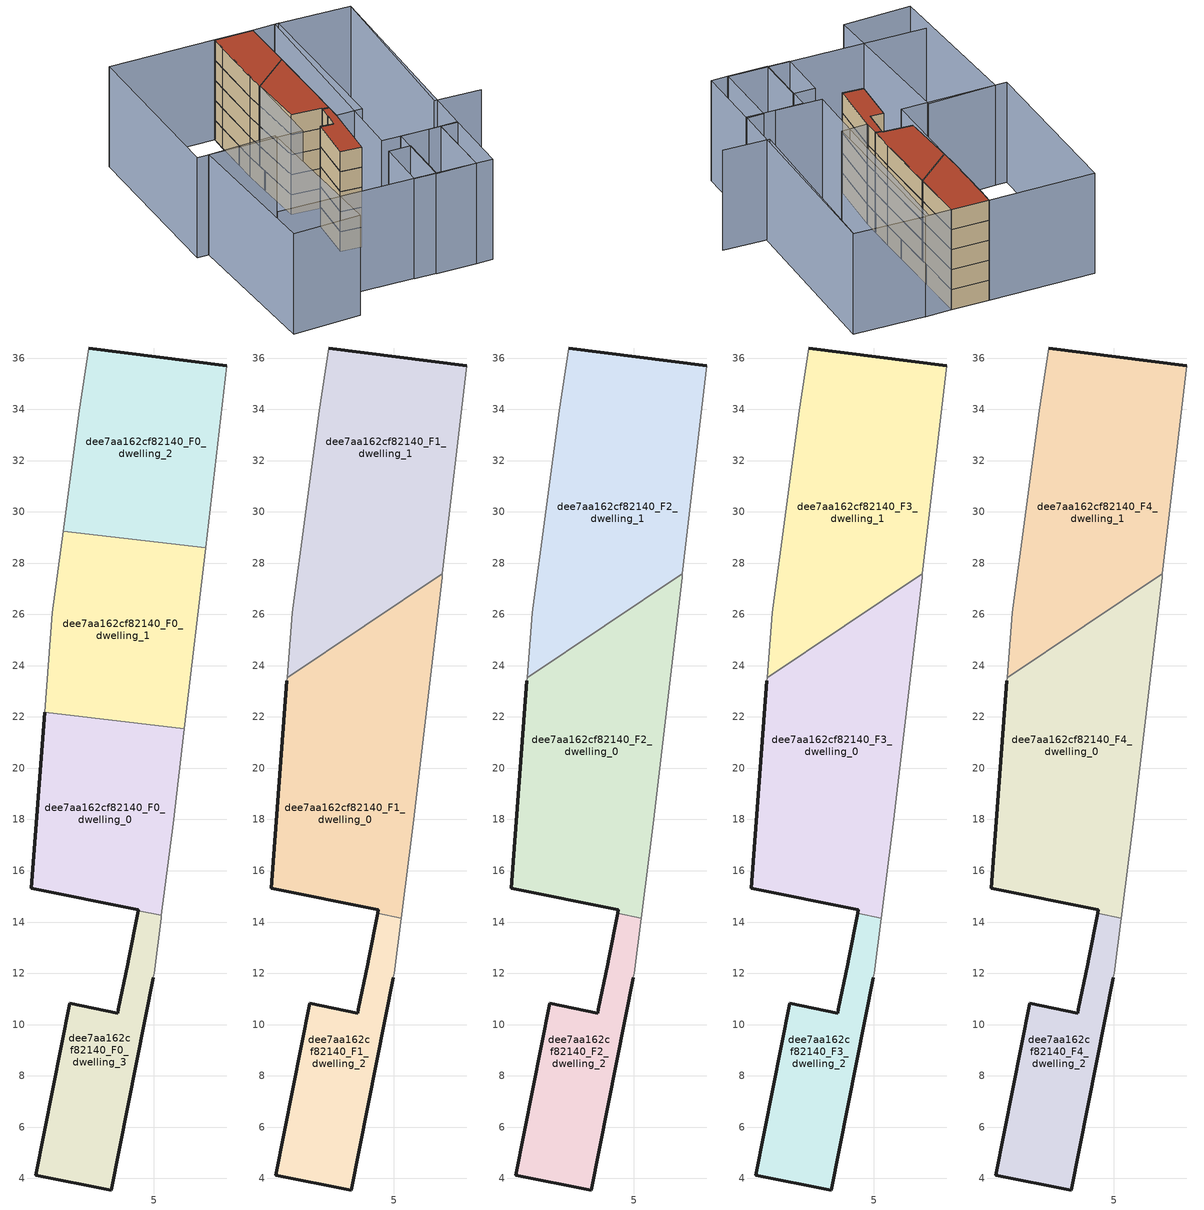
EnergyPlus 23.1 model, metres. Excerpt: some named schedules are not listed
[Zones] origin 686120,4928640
dee7aa162cf82140_F0_dwelling_0
 floor ground (EU_floor_Construction): 5.3,14.25 5.75,17.83 6.19,21.54 0.73,22.18 0.21,15.32 4.4,14.49 4.39,14.43 z0
 wall outside (EU_wall_Construction): 4.39,14.43 4.4,14.49 0.21,15.32 0.73,22.18 z0:3
 wall adiabatic (EU_wall_Construction): 6.19,21.54 5.75,17.83 5.3,14.25 z0:3
 wall to dee7aa162cf82140_F0_dwelling_3 (EU_wall_Construction): 5.3,14.25 4.39,14.43 z0:3
 wall to dee7aa162cf82140_F0_dwelling_1 (EU_wall_Construction): 0.73,22.18 6.19,21.54 z0:3
dee7aa162cf82140_F0_dwelling_1
 floor ground (EU_floor_Construction): 6.19,21.54 7.02,28.59 1.46,29.25 1.03,26.07 0.73,22.18 z0
 wall adiabatic (EU_wall_Construction): 7.02,28.59 6.19,21.54 / 0.73,22.18 1.03,26.07 1.46,29.25 z0:3
 wall to dee7aa162cf82140_F0_dwelling_2 (EU_wall_Construction): 1.46,29.25 7.02,28.59 z0:3
dee7aa162cf82140_F0_dwelling_2
 floor ground (EU_floor_Construction): 7.02,28.59 7.85,35.7 2.45,36.39 2.09,33.95 1.46,29.25 z0
 wall outside (EU_wall_Construction): 2.45,36.39 7.85,35.7 z0:3
 wall adiabatic (EU_wall_Construction): 7.85,35.7 7.02,28.59 / 1.46,29.25 2.09,33.95 2.45,36.39 z0:3
dee7aa162cf82140_F0_dwelling_3
 floor ground (EU_floor_Construction): 3.34,3.54 4.98,11.83 4.98,11.85 5.01,12 5.28,14.16 5.3,14.25 4.39,14.43 4.37,14.34 4.02,12.57 3.97,12.36 3.62,10.59 3.59,10.45 1.72,10.83 0.4,4.12 z0
 wall outside (EU_wall_Construction): 4.98,11.83 3.34,3.54 0.4,4.12 1.72,10.83 3.59,10.45 3.62,10.59 3.97,12.36 4.02,12.57 4.37,14.34 4.39,14.43 z0:3
 wall adiabatic (EU_wall_Construction): 5.3,14.25 5.28,14.16 5.01,12 4.98,11.85 4.98,11.83 z0:3
dee7aa162cf82140_F1_dwelling_0
 floor to dee7aa162cf82140_F0_dwelling_0 (EU_floor_Construction): 5.3,14.25 5.75,17.83 6.19,21.54 0.73,22.18 0.21,15.32 4.4,14.49 4.39,14.43 z3
 floor to dee7aa162cf82140_F0_dwelling_3 (EU_floor_Construction): 5.28,14.16 5.3,14.25 4.39,14.43 4.37,14.34 z3
 floor to dee7aa162cf82140_F0_dwelling_1 (EU_floor_Construction): 6.19,21.54 6.88,27.45 6.9,27.58 0.84,23.54 0.73,22.18 z3
 wall outside (EU_wall_Construction): 4.37,14.34 4.4,14.49 0.21,15.32 0.83,23.41 z3:6
 wall adiabatic (EU_wall_Construction): 0.83,23.41 0.84,23.54 / 6.9,27.58 6.88,27.45 5.75,17.83 5.28,14.16 z3:6
 wall to dee7aa162cf82140_F1_dwelling_1 (EU_wall_Construction): 0.84,23.54 6.9,27.58 z3:6
 wall to dee7aa162cf82140_F1_dwelling_2 (EU_wall_Construction): 5.28,14.16 4.37,14.34 z3:6
dee7aa162cf82140_F1_dwelling_1
 floor to dee7aa162cf82140_F0_dwelling_2 (EU_floor_Construction): 7.01,28.6 7.85,35.7 2.45,36.39 2.09,33.95 1.46,29.25 z3
 floor to dee7aa162cf82140_F0_dwelling_1 (EU_floor_Construction): 6.9,27.58 7.01,28.6 1.46,29.25 1.03,26.07 0.84,23.54 z3
 wall outside (EU_wall_Construction): 2.45,36.39 7.85,35.7 z3:6
 wall adiabatic (EU_wall_Construction): 7.85,35.7 6.9,27.58 / 0.84,23.54 1.03,26.07 2.09,33.95 2.45,36.39 z3:6
dee7aa162cf82140_F1_dwelling_2
 floor to dee7aa162cf82140_F0_dwelling_3 (EU_floor_Construction): 3.34,3.54 4.98,11.83 4.98,11.85 5.01,12 5.28,14.16 4.37,14.34 4.02,12.57 3.97,12.36 3.62,10.59 3.59,10.45 1.72,10.83 0.4,4.12 z3
 wall outside (EU_wall_Construction): 4.98,11.83 3.34,3.54 0.4,4.12 1.72,10.83 3.59,10.45 3.62,10.59 3.97,12.36 4.02,12.57 4.37,14.34 z3:6
 wall adiabatic (EU_wall_Construction): 5.28,14.16 5.01,12 4.98,11.85 4.98,11.83 z3:6
dee7aa162cf82140_F2_dwelling_0
 floor to dee7aa162cf82140_F1_dwelling_0 (EU_floor_Construction): 5.28,14.16 5.75,17.83 6.88,27.45 6.9,27.58 0.84,23.54 0.83,23.41 0.21,15.32 4.4,14.49 4.37,14.34 z6
 wall outside (EU_wall_Construction): 4.37,14.34 4.4,14.49 0.21,15.32 0.83,23.41 z6:9
 wall adiabatic (EU_wall_Construction): 0.83,23.41 0.84,23.54 / 6.9,27.58 6.88,27.45 5.75,17.83 5.28,14.16 z6:9
 wall to dee7aa162cf82140_F2_dwelling_1 (EU_wall_Construction): 0.84,23.54 6.9,27.58 z6:9
 wall to dee7aa162cf82140_F2_dwelling_2 (EU_wall_Construction): 5.28,14.16 4.37,14.34 z6:9
dee7aa162cf82140_F2_dwelling_1
 floor to dee7aa162cf82140_F1_dwelling_1 (EU_floor_Construction): 6.9,27.58 7.85,35.7 2.45,36.39 2.09,33.95 1.03,26.07 0.84,23.54 z6
 wall outside (EU_wall_Construction): 2.45,36.39 7.85,35.7 z6:9
 wall adiabatic (EU_wall_Construction): 7.85,35.7 6.9,27.58 / 0.84,23.54 1.03,26.07 2.09,33.95 2.45,36.39 z6:9
dee7aa162cf82140_F2_dwelling_2
 floor to dee7aa162cf82140_F1_dwelling_2 (EU_floor_Construction): 3.34,3.54 4.98,11.83 4.98,11.85 5.01,12 5.28,14.16 4.37,14.34 3.62,10.59 3.59,10.45 1.72,10.83 0.4,4.12 z6
 wall outside (EU_wall_Construction): 4.98,11.83 3.34,3.54 0.4,4.12 1.72,10.83 3.59,10.45 3.62,10.59 3.97,12.36 4.02,12.57 4.37,14.34 z6:9
 wall adiabatic (EU_wall_Construction): 5.28,14.16 5.01,12 4.98,11.85 4.98,11.83 z6:9
dee7aa162cf82140_F3_dwelling_0
 floor to dee7aa162cf82140_F2_dwelling_0 (EU_floor_Construction): 5.28,14.16 5.75,17.83 6.88,27.45 6.9,27.58 0.84,23.54 0.83,23.41 0.21,15.32 4.4,14.49 4.37,14.34 z9
 wall outside (EU_wall_Construction): 4.37,14.34 4.4,14.49 0.21,15.32 0.83,23.41 z9:12
 wall adiabatic (EU_wall_Construction): 0.83,23.41 0.84,23.54 / 6.9,27.58 6.88,27.45 5.75,17.83 5.28,14.16 z9:12
 wall to dee7aa162cf82140_F3_dwelling_1 (EU_wall_Construction): 0.84,23.54 6.9,27.58 z9:12
 wall to dee7aa162cf82140_F3_dwelling_2 (EU_wall_Construction): 5.28,14.16 4.37,14.34 z9:12
dee7aa162cf82140_F3_dwelling_1
 floor to dee7aa162cf82140_F2_dwelling_1 (EU_floor_Construction): 6.9,27.58 7.85,35.7 2.45,36.39 2.09,33.95 1.03,26.07 0.84,23.54 z9
 wall outside (EU_wall_Construction): 2.45,36.39 7.85,35.7 z9:12
 wall adiabatic (EU_wall_Construction): 7.85,35.7 6.9,27.58 / 0.84,23.54 1.03,26.07 2.09,33.95 2.45,36.39 z9:12
dee7aa162cf82140_F3_dwelling_2
 floor to dee7aa162cf82140_F2_dwelling_2 (EU_floor_Construction): 3.34,3.54 4.98,11.83 4.98,11.85 5.01,12 5.28,14.16 4.37,14.34 3.62,10.59 3.59,10.45 1.72,10.83 0.4,4.12 z9
 wall outside (EU_wall_Construction): 4.98,11.83 3.34,3.54 0.4,4.12 1.72,10.83 3.59,10.45 3.62,10.59 3.97,12.36 4.02,12.57 4.37,14.34 z9:12
 wall adiabatic (EU_wall_Construction): 5.28,14.16 5.01,12 4.98,11.85 4.98,11.83 z9:12
dee7aa162cf82140_F4_dwelling_0
 floor to dee7aa162cf82140_F3_dwelling_0 (EU_floor_Construction): 5.28,14.16 5.75,17.83 6.88,27.45 6.9,27.58 0.84,23.54 0.83,23.41 0.21,15.32 4.4,14.49 4.37,14.34 z12
 wall outside (EU_wall_Construction): 4.37,14.34 4.4,14.49 0.21,15.32 0.83,23.41 z12:15
 wall adiabatic (EU_wall_Construction): 0.83,23.41 0.84,23.54 / 6.9,27.58 6.88,27.45 5.75,17.83 5.28,14.16 z12:15
 wall to dee7aa162cf82140_F4_dwelling_1 (EU_wall_Construction): 0.84,23.54 6.9,27.58 z12:15
 wall to dee7aa162cf82140_F4_dwelling_2 (EU_wall_Construction): 5.28,14.16 4.37,14.34 z12:15
 roof outside (EU_roof_Construction): 6.9,27.58 6.88,27.45 5.75,17.83 5.28,14.16 4.37,14.34 4.4,14.49 0.21,15.32 0.83,23.41 0.84,23.54 z15
dee7aa162cf82140_F4_dwelling_1
 floor to dee7aa162cf82140_F3_dwelling_1 (EU_floor_Construction): 6.9,27.58 7.85,35.7 2.45,36.39 2.09,33.95 1.03,26.07 0.84,23.54 z12
 wall outside (EU_wall_Construction): 2.45,36.39 7.85,35.7 z12:15
 wall adiabatic (EU_wall_Construction): 7.85,35.7 6.9,27.58 / 0.84,23.54 1.03,26.07 2.09,33.95 2.45,36.39 z12:15
 roof outside (EU_roof_Construction): 7.85,35.7 6.9,27.58 0.84,23.54 1.03,26.07 2.09,33.95 2.45,36.39 z15
dee7aa162cf82140_F4_dwelling_2
 floor to dee7aa162cf82140_F3_dwelling_2 (EU_floor_Construction): 3.34,3.54 4.98,11.83 4.98,11.85 5.01,12 5.28,14.16 4.37,14.34 3.62,10.59 3.59,10.45 1.72,10.83 0.4,4.12 z12
 wall outside (EU_wall_Construction): 4.98,11.83 3.34,3.54 0.4,4.12 1.72,10.83 3.59,10.45 3.62,10.59 3.97,12.36 4.02,12.57 4.37,14.34 z12:15
 wall adiabatic (EU_wall_Construction): 5.28,14.16 5.01,12 4.98,11.85 4.98,11.83 z12:15
 roof outside (EU_roof_Construction): 5.28,14.16 5.01,12 4.98,11.85 4.98,11.83 3.34,3.54 0.4,4.12 1.72,10.83 3.59,10.45 3.62,10.59 4.37,14.34 z15
shading: -14.61,-3.95 13.31,-7.94 / 24.05,7.04 17.48,8.1 / 17.48,8.1 21.53,33.45 / 4.58,-6.73 5.6,0.73 / 5.6,0.73 8.75,0.3 / 8.75,0.3 7.74,-7.16 / 7.74,-7.16 4.58,-6.73 / 13.28,-7.98 14.62,2.35 / 14.62,2.35 17.02,2.04 / 17.02,2.04 15.68,-8.3 / 15.68,-8.3 13.28,-7.98 / 21.65,33.75 17,1.88 / 17,1.88 6.35,3.43 / 6.35,3.43 11,35.3 / 11,35.3 21.65,33.75 / 14.61,2.25 13.28,-7.98 / 13.28,-7.98 7.64,-7.25 / 7.64,-7.25 8.97,2.99 / 8.97,2.99 14.61,2.25 / -14.15,12.85 -4.42,12.05 / -4.42,12.05 -6.27,-10.48 / -6.27,-10.48 -16,-9.68 / -16,-9.68 -14.15,12.85 / 5,11.94 7.85,35.7 / 7.85,35.7 11.49,35.27 / 11.49,35.27 8.64,11.51 / 8.64,11.51 5,11.94 / -12.6,38.3 2.45,36.39 / 2.45,36.39 -0.74,11.15 / -0.74,11.15 -15.79,13.05 / -15.79,13.05 -12.6,38.3 z0:15
[Building]
EU S2 Campaign: North Axis=0; Terrain=City; Solar Distribution=FullExterior
[Site:Location]
Bologna: Latitude=44.5; Longitude=11.25; Time Zone=1; Elevation=37
[SizingPeriod:WeatherFileDays]
AnnualSizingPeriod: Begin Month=1; Begin Day of Month=1; End Month=12; End Day of Month=31; Day of Week for Start Day=Monday; Use Weather File Daylight Saving Period=No; Use Weather File Rain and Snow Indicators=No
[MATERIAL]
EU_InternalMass_Material: Roughness=MediumRough; Thickness=0.1; Conductivity=1; Density=1800; Specific Heat=900; Thermal Absorptance=0.9; Solar Absorptance=0.7; Visible Absorptance=0.7
[MATERIAL:NOMASS] Roughness=MediumRough; Thermal Absorptance=0.9; Solar Absorptance=0.7; Visible Absorptance=0.7
Name | Thermal Resistance
EU_wall_NoMass | 0.905828
EU_roof_NoMass | 0.37593
EU_floor_NoMass | 0.67114
[CONSTRUCTION]
EU_wall_Construction: EU_wall_NoMass
EU_roof_Construction: EU_roof_NoMass
EU_floor_Construction: EU_floor_NoMass
EU_InternalMass_Construction: EU_InternalMass_Material
[ZONE] Type=1; Multiplier=1; Ceiling Height=autocalculate; Floor Area=autocalculate; Part of Total Floor Area=Yes
Name | Volume
dee7aa162cf82140_F0_dwelling_0 | 113.548
dee7aa162cf82140_F1_dwelling_0; dee7aa162cf82140_F2_dwelling_0; dee7aa162cf82140_F3_dwelling_0; dee7aa162cf82140_F4_dwelling_0 | 175.605
dee7aa162cf82140_F0_dwelling_1 | 119.224
dee7aa162cf82140_F1_dwelling_1; dee7aa162cf82140_F2_dwelling_1; dee7aa162cf82140_F3_dwelling_1; dee7aa162cf82140_F4_dwelling_1 | 176.654
dee7aa162cf82140_F0_dwelling_2 | 119.212
dee7aa162cf82140_F1_dwelling_2; dee7aa162cf82140_F2_dwelling_2; dee7aa162cf82140_F3_dwelling_2; dee7aa162cf82140_F4_dwelling_2 | 73.8311
dee7aa162cf82140_F0_dwelling_3 | 74.1042
[INTERNALMASS] Construction=EU_InternalMass_Construction
Name | Zone or ZoneList | Surface Area
dee7aa162cf82140_F0_dwelling_0_EU_InternalMass | dee7aa162cf82140_F0_dwelling_0 | 37.8506
dee7aa162cf82140_F0_dwelling_1_EU_InternalMass | dee7aa162cf82140_F0_dwelling_1 | 39.7412
dee7aa162cf82140_F0_dwelling_2_EU_InternalMass | dee7aa162cf82140_F0_dwelling_2 | 39.7375
dee7aa162cf82140_F0_dwelling_3_EU_InternalMass | dee7aa162cf82140_F0_dwelling_3 | 24.699
dee7aa162cf82140_F1_dwelling_0_EU_InternalMass | dee7aa162cf82140_F1_dwelling_0 | 58.5427
dee7aa162cf82140_F1_dwelling_1_EU_InternalMass | dee7aa162cf82140_F1_dwelling_1 | 58.8785
dee7aa162cf82140_F1_dwelling_2_EU_InternalMass | dee7aa162cf82140_F1_dwelling_2 | 24.6063
dee7aa162cf82140_F2_dwelling_0_EU_InternalMass | dee7aa162cf82140_F2_dwelling_0 | 58.5427
dee7aa162cf82140_F2_dwelling_1_EU_InternalMass | dee7aa162cf82140_F2_dwelling_1 | 58.8785
dee7aa162cf82140_F2_dwelling_2_EU_InternalMass | dee7aa162cf82140_F2_dwelling_2 | 24.6063
dee7aa162cf82140_F3_dwelling_0_EU_InternalMass | dee7aa162cf82140_F3_dwelling_0 | 58.5427
dee7aa162cf82140_F3_dwelling_1_EU_InternalMass | dee7aa162cf82140_F3_dwelling_1 | 58.8785
dee7aa162cf82140_F3_dwelling_2_EU_InternalMass | dee7aa162cf82140_F3_dwelling_2 | 24.6063
dee7aa162cf82140_F4_dwelling_0_EU_InternalMass | dee7aa162cf82140_F4_dwelling_0 | 58.5427
dee7aa162cf82140_F4_dwelling_1_EU_InternalMass | dee7aa162cf82140_F4_dwelling_1 | 58.8785
dee7aa162cf82140_F4_dwelling_2_EU_InternalMass | dee7aa162cf82140_F4_dwelling_2 | 24.6063
[OTHEREQUIPMENT] Fuel Type=Electricity; Design Level Calculation Method=Watts/Area; Power per Zone Floor Area=1; Fraction Latent=0; Fraction Radiant=0; Fraction Lost=0; Carbon Dioxide Generation Rate=0; EndUse Subcategory=EU_Step8_InternalGains
Name | Zone or ZoneList or Space or SpaceList | Schedule
EU_Step8_InternalGain_dee7aa162cf82140_F0_dwelling_0_f000 | dee7aa162cf82140_F0_dwelling_0 | EU_Step8_GainSchedule_dee7aa162cf82140_F0_dwelling_0_f000
EU_Step8_InternalGain_dee7aa162cf82140_F0_dwelling_1_f000 | dee7aa162cf82140_F0_dwelling_1 | EU_Step8_GainSchedule_dee7aa162cf82140_F0_dwelling_1_f000
EU_Step8_InternalGain_dee7aa162cf82140_F0_dwelling_2_f000 | dee7aa162cf82140_F0_dwelling_2 | EU_Step8_GainSchedule_dee7aa162cf82140_F0_dwelling_2_f000
EU_Step8_InternalGain_dee7aa162cf82140_F0_dwelling_3_f000 | dee7aa162cf82140_F0_dwelling_3 | EU_Step8_GainSchedule_dee7aa162cf82140_F0_dwelling_3_f000
EU_Step8_InternalGain_dee7aa162cf82140_F1_dwelling_0_f000 | dee7aa162cf82140_F1_dwelling_0 | EU_Step8_GainSchedule_dee7aa162cf82140_F1_dwelling_0_f000
EU_Step8_InternalGain_dee7aa162cf82140_F1_dwelling_1_f000 | dee7aa162cf82140_F1_dwelling_1 | EU_Step8_GainSchedule_dee7aa162cf82140_F1_dwelling_1_f000
EU_Step8_InternalGain_dee7aa162cf82140_F1_dwelling_2_f000 | dee7aa162cf82140_F1_dwelling_2 | EU_Step8_GainSchedule_dee7aa162cf82140_F1_dwelling_2_f000
EU_Step8_InternalGain_dee7aa162cf82140_F2_dwelling_0_f000 | dee7aa162cf82140_F2_dwelling_0 | EU_Step8_GainSchedule_dee7aa162cf82140_F2_dwelling_0_f000
EU_Step8_InternalGain_dee7aa162cf82140_F2_dwelling_1_f000 | dee7aa162cf82140_F2_dwelling_1 | EU_Step8_GainSchedule_dee7aa162cf82140_F2_dwelling_1_f000
EU_Step8_InternalGain_dee7aa162cf82140_F2_dwelling_2_f000 | dee7aa162cf82140_F2_dwelling_2 | EU_Step8_GainSchedule_dee7aa162cf82140_F2_dwelling_2_f000
EU_Step8_InternalGain_dee7aa162cf82140_F3_dwelling_0_f000 | dee7aa162cf82140_F3_dwelling_0 | EU_Step8_GainSchedule_dee7aa162cf82140_F3_dwelling_0_f000
EU_Step8_InternalGain_dee7aa162cf82140_F3_dwelling_1_f000 | dee7aa162cf82140_F3_dwelling_1 | EU_Step8_GainSchedule_dee7aa162cf82140_F3_dwelling_1_f000
EU_Step8_InternalGain_dee7aa162cf82140_F3_dwelling_2_f000 | dee7aa162cf82140_F3_dwelling_2 | EU_Step8_GainSchedule_dee7aa162cf82140_F3_dwelling_2_f000
EU_Step8_InternalGain_dee7aa162cf82140_F4_dwelling_0_f000 | dee7aa162cf82140_F4_dwelling_0 | EU_Step8_GainSchedule_dee7aa162cf82140_F4_dwelling_0_f000
EU_Step8_InternalGain_dee7aa162cf82140_F4_dwelling_1_f000 | dee7aa162cf82140_F4_dwelling_1 | EU_Step8_GainSchedule_dee7aa162cf82140_F4_dwelling_1_f000
EU_Step8_InternalGain_dee7aa162cf82140_F4_dwelling_2_f000 | dee7aa162cf82140_F4_dwelling_2 | EU_Step8_GainSchedule_dee7aa162cf82140_F4_dwelling_2_f000
[ZONEVENTILATION:DESIGNFLOWRATE] Schedule=EU_AlwaysOn; Design Flow Rate Calculation Method=AirChanges/Hour; Air Changes per Hour=0.73129; Ventilation Type=Natural; Fan Pressure Rise=0; Fan Total Efficiency=1; Constant Term Coefficient=1; Temperature Term Coefficient=0; Velocity Term Coefficient=0; Velocity Squared Term Coefficient=0; Minimum Indoor Temperature=-100; Maximum Indoor Temperature=100; Delta Temperature=-100; Minimum Outdoor Temperature=-100; Maximum Outdoor Temperature=100; Maximum Wind Speed=40
Name | Zone or ZoneList or Space or SpaceList
EU_ConstantAir_dee7aa162cf82140_F0_dwelling_0 | dee7aa162cf82140_F0_dwelling_0
EU_ConstantAir_dee7aa162cf82140_F0_dwelling_1 | dee7aa162cf82140_F0_dwelling_1
EU_ConstantAir_dee7aa162cf82140_F0_dwelling_2 | dee7aa162cf82140_F0_dwelling_2
EU_ConstantAir_dee7aa162cf82140_F0_dwelling_3 | dee7aa162cf82140_F0_dwelling_3
EU_ConstantAir_dee7aa162cf82140_F1_dwelling_0 | dee7aa162cf82140_F1_dwelling_0
EU_ConstantAir_dee7aa162cf82140_F1_dwelling_1 | dee7aa162cf82140_F1_dwelling_1
EU_ConstantAir_dee7aa162cf82140_F1_dwelling_2 | dee7aa162cf82140_F1_dwelling_2
EU_ConstantAir_dee7aa162cf82140_F2_dwelling_0 | dee7aa162cf82140_F2_dwelling_0
EU_ConstantAir_dee7aa162cf82140_F2_dwelling_1 | dee7aa162cf82140_F2_dwelling_1
EU_ConstantAir_dee7aa162cf82140_F2_dwelling_2 | dee7aa162cf82140_F2_dwelling_2
EU_ConstantAir_dee7aa162cf82140_F3_dwelling_0 | dee7aa162cf82140_F3_dwelling_0
EU_ConstantAir_dee7aa162cf82140_F3_dwelling_1 | dee7aa162cf82140_F3_dwelling_1
EU_ConstantAir_dee7aa162cf82140_F3_dwelling_2 | dee7aa162cf82140_F3_dwelling_2
EU_ConstantAir_dee7aa162cf82140_F4_dwelling_0 | dee7aa162cf82140_F4_dwelling_0
EU_ConstantAir_dee7aa162cf82140_F4_dwelling_1 | dee7aa162cf82140_F4_dwelling_1
EU_ConstantAir_dee7aa162cf82140_F4_dwelling_2 | dee7aa162cf82140_F4_dwelling_2
[HVACTEMPLATE:THERMOSTAT] Constant Heating Setpoint=20; Constant Cooling Setpoint=50
EU_HeatOnly_dee7aa162cf82140_F0_dwelling_0; EU_HeatOnly_dee7aa162cf82140_F0_dwelling_1; EU_HeatOnly_dee7aa162cf82140_F0_dwelling_2; EU_HeatOnly_dee7aa162cf82140_F0_dwelling_3; EU_HeatOnly_dee7aa162cf82140_F1_dwelling_0; EU_HeatOnly_dee7aa162cf82140_F1_dwelling_1; EU_HeatOnly_dee7aa162cf82140_F1_dwelling_2; EU_HeatOnly_dee7aa162cf82140_F2_dwelling_0; EU_HeatOnly_dee7aa162cf82140_F2_dwelling_1; EU_HeatOnly_dee7aa162cf82140_F2_dwelling_2; EU_HeatOnly_dee7aa162cf82140_F3_dwelling_0; EU_HeatOnly_dee7aa162cf82140_F3_dwelling_1; EU_HeatOnly_dee7aa162cf82140_F3_dwelling_2; EU_HeatOnly_dee7aa162cf82140_F4_dwelling_0; EU_HeatOnly_dee7aa162cf82140_F4_dwelling_1; EU_HeatOnly_dee7aa162cf82140_F4_dwelling_2
[HVACTEMPLATE:ZONE:IDEALLOADSAIRSYSTEM] System Availability Schedule=EU_AlwaysOn; Maximum Heating Supply Air Temperature=50; Minimum Cooling Supply Air Temperature=13; Maximum Heating Supply Air Humidity Ratio=0.0156; Minimum Cooling Supply Air Humidity Ratio=0.0077; Heating Limit=NoLimit; Cooling Limit=NoLimit; Heating Availability Schedule=EU_AlwaysOn; Cooling Availability Schedule=EU_CoolingOff; Dehumidification Control Type=ConstantSensibleHeatRatio; Cooling Sensible Heat Ratio=0.7; Dehumidification Setpoint=60; Humidification Control Type=None; Humidification Setpoint=30; Outdoor Air Method=None; Outdoor Air Flow Rate per Person=0.00944; Outdoor Air Flow Rate per Zone Floor Area=0; Outdoor Air Flow Rate per Zone=0; Demand Controlled Ventilation Type=None; Outdoor Air Economizer Type=NoEconomizer; Heat Recovery Type=None; Sensible Heat Recovery Effectiveness=0.7; Latent Heat Recovery Effectiveness=0.65
Name | Template Thermostat
dee7aa162cf82140_F0_dwelling_0 | EU_HeatOnly_dee7aa162cf82140_F0_dwelling_0
dee7aa162cf82140_F0_dwelling_1 | EU_HeatOnly_dee7aa162cf82140_F0_dwelling_1
dee7aa162cf82140_F0_dwelling_2 | EU_HeatOnly_dee7aa162cf82140_F0_dwelling_2
